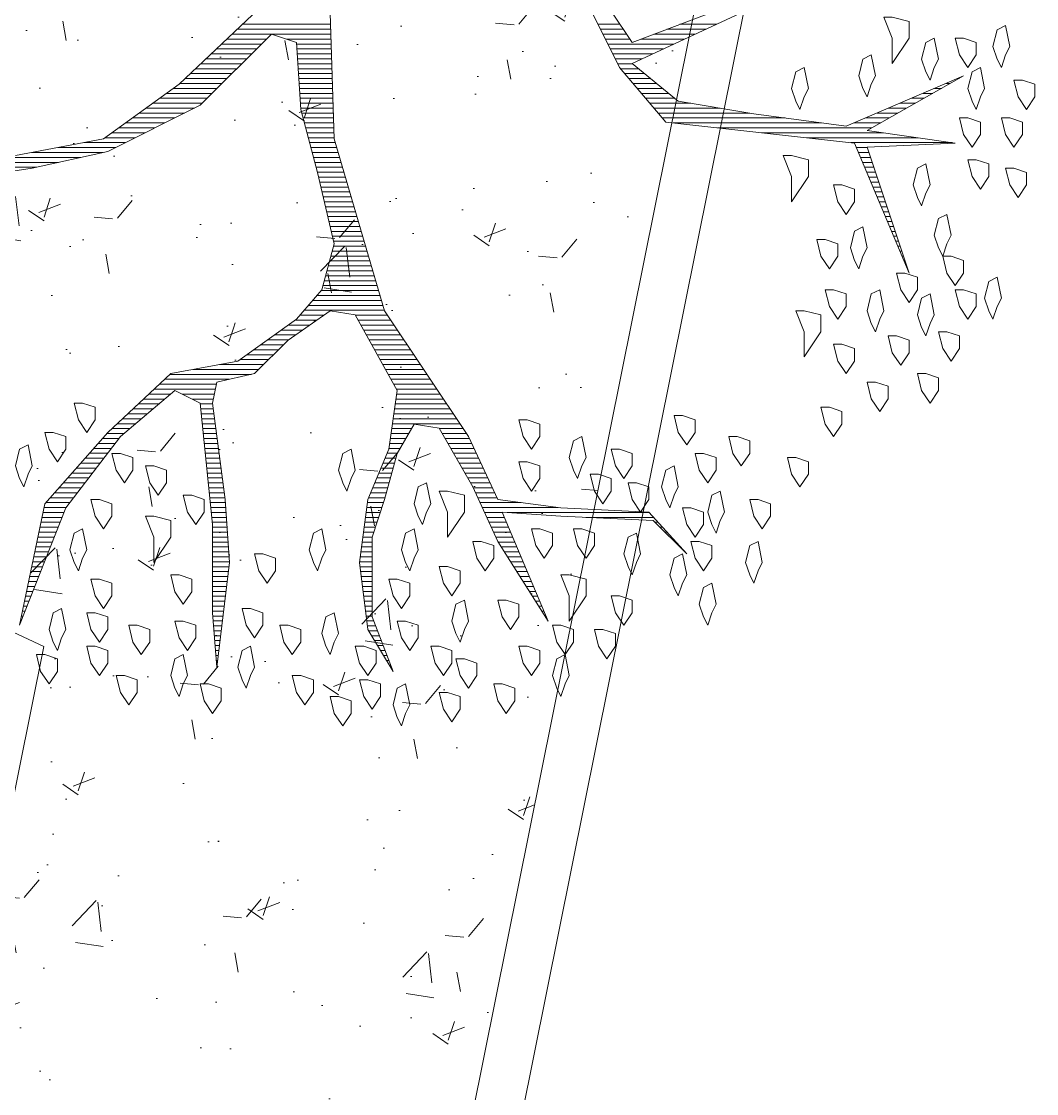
# Model space of a CAD drawing. Header units: metres. Extents: x 12093 to 20303, y 514 to 1412.
# Drawn here: x 19835.804 to 19838.3, y 717.164 to 719.802 of the extents above; entities that cross this region are included whole.
import ezdxf

# ---------------------------------------------------------------- set-up
doc = ezdxf.new("R2010")
doc.units = ezdxf.units.M
doc.layers.get('0').update_dxf_attribs({"lineweight": 13})
for name, color, linetype, lineweight in [('0-JARDI', 72, 'Continuous', 13), ('ARBOLES', 52, 'Continuous', 13), ('grass', 64, 'Continuous', 13), ('MANZANAS-ORIGINALES', 147, 'Continuous', 9)]:
    doc.layers.add(name, color=color, linetype=linetype, lineweight=lineweight)
pattern_1 = [(50, (0, 0), (0.546554007, -0.047817257), [0.05715, -0.62865]), (355, (0, 0), (-0.105728478, 0.573169929), [0.04572, -0.50292]), (100.451, (0.04555, -0.004), (0.440827505, 0.525350063), [0.04857, -0.53427]), (46.1842, (0, 0.1524), (0.813237123, -0.126126984), [0.085725, -0.942975]), (96.6356, (0.0678, 0.1419), (0.712212703, 0.742276668), [0.072855, -0.801405]), (351.184, (0, 0.1524), (0.712213817, 0.742275354), [0.06858, -0.75438]), (21, (0.0762, 0.1143), (0.45484464, -0.306796556), [0.05715, -0.62865]), (326, (0.0762, 0.1143), (0.185406085, 0.552563898), [0.04572, -0.50292]), (71.4514, (0.1141, 0.08873), (0.640249472, 0.245768573), [0.04857, -0.53427]), (37.5, (0, 0), (0.0092658098, 0.2536651166), [0, -0.496824, 0, -0.51054, 0, -0.504825]), (7.5, (0, 0), (0.2004589875, 0.3005417245), [0, -0.291084, 0, -0.485394, 0, -0.192405]), (327.5, (-0.16993, 0), (0.4067717855, -0.017186232), [0, -0.1905, 0, -0.59436, 0, -0.78867]), (317.5, (-0.24613, 0), (0.444387544, 0.076279473), [0, -0.24765, 0, -0.394716, 0, -0.56007])]

# ---------------------------------------------------------------- blocks, each defined once
blk = doc.blocks.new('*X6')
at = {"color": 0}
for p, q in [((17.5775, 17.92), (17.578, 17.92)), ((17.5814, 17.91), (17.584, 17.91)), ((17.5852, 17.9), (17.59, 17.9)), ((17.9321, 17.9), (17.9348, 17.9)), ((17.9333, 17.91), (17.9341, 17.91)), ((17.5891, 17.89), (17.596, 17.89)), ((17.5929, 17.88), (17.602, 17.88)), ((17.9297, 17.88), (17.9364, 17.88)), ((17.9309, 17.89), (17.9356, 17.89)), ((17.5967, 17.87), (17.608, 17.87)), ((17.6006, 17.86), (17.614, 17.86)), ((17.9273, 17.86), (17.9379, 17.86)), ((17.9285, 17.87), (17.9371, 17.87)), ((17.6044, 17.85), (17.62, 17.85)), ((17.6083, 17.84), (17.626, 17.84)), ((17.6121, 17.83), (17.6285, 17.83)), ((17.9237, 17.83), (17.9402, 17.83)), ((17.9249, 17.84), (17.9395, 17.84)), ((17.9261, 17.85), (17.9387, 17.85)), ((17.2621, 17.82), (17.2622, 17.82)), ((17.2663, 17.81), (17.2685, 17.81)), ((17.616, 17.82), (17.6298, 17.82)), ((17.6191, 17.81), (17.631, 17.81)), ((17.9213, 17.81), (17.9418, 17.81)), ((17.9225, 17.82), (17.941, 17.82)), ((18.3261, 17.81), (18.3296, 17.81)), ((17.2706, 17.8), (17.2748, 17.8)), ((17.2748, 17.79), (17.2811, 17.79)), ((17.6191, 17.8), (17.6323, 17.8)), ((17.6191, 17.79), (17.6335, 17.79)), ((17.9189, 17.79), (17.9423, 17.79)), ((17.9201, 17.8), (17.9423, 17.8)), ((18.3182, 17.79), (18.3254, 17.79)), ((18.3221, 17.8), (18.3275, 17.8)), ((17.279, 17.78), (17.2874, 17.78)), ((17.2832, 17.77), (17.2937, 17.77)), ((17.6191, 17.78), (17.6348, 17.78)), ((17.6191, 17.77), (17.636, 17.77)), ((17.9165, 17.77), (17.9423, 17.77)), ((17.9177, 17.78), (17.9423, 17.78)), ((18.3104, 17.77), (18.3213, 17.77)), ((18.3143, 17.78), (18.3234, 17.78)), ((17.2875, 17.76), (17.3001, 17.76)), ((17.2917, 17.75), (17.3064, 17.75)), ((17.6191, 17.76), (17.6373, 17.76)), ((17.6191, 17.75), (17.6385, 17.75)), ((17.9141, 17.75), (17.9423, 17.75)), ((17.9153, 17.76), (17.9423, 17.76)), ((18.3025, 17.75), (18.3171, 17.75)), ((18.3064, 17.76), (18.3192, 17.76)), ((17.2959, 17.74), (17.3127, 17.74)), ((17.3002, 17.73), (17.319, 17.73)), ((17.6191, 17.74), (17.6398, 17.74)), ((17.6191, 17.73), (17.641, 17.73)), ((17.9117, 17.73), (17.9423, 17.73)), ((17.9129, 17.74), (17.9423, 17.74)), ((18.2946, 17.73), (18.313, 17.73)), ((18.2986, 17.74), (18.3151, 17.74)), ((17.3044, 17.72), (17.3253, 17.72)), ((17.3086, 17.71), (17.3316, 17.71)), ((17.3129, 17.7), (17.3379, 17.7)), ((17.6191, 17.72), (17.6423, 17.72)), ((17.6191, 17.71), (17.6435, 17.71)), ((17.6191, 17.7), (17.6445, 17.7)), ((17.9083, 17.7), (17.9423, 17.7)), ((17.9093, 17.71), (17.9423, 17.71)), ((17.9105, 17.72), (17.9423, 17.72)), ((18.2829, 17.7), (18.3068, 17.7)), ((18.2868, 17.71), (18.3089, 17.71)), ((18.2907, 17.72), (18.3109, 17.72)), ((16.9852, 17.68), (16.9856, 17.68)), ((17.3171, 17.69), (17.3443, 17.69)), ((17.3213, 17.68), (17.3506, 17.68)), ((17.6191, 17.69), (17.6431, 17.69)), ((17.6191, 17.68), (17.6418, 17.68)), ((17.909, 17.69), (17.9423, 17.69)), ((17.9097, 17.68), (17.9423, 17.68)), ((18.275, 17.68), (18.3027, 17.68)), ((18.2789, 17.69), (18.3047, 17.69)), ((16.9942, 17.67), (16.9956, 17.67)), ((17.0032, 17.66), (17.0056, 17.66)), ((17.3256, 17.67), (17.3569, 17.67)), ((17.3298, 17.66), (17.3632, 17.66)), ((17.6191, 17.67), (17.6405, 17.67)), ((17.6191, 17.66), (17.6391, 17.66)), ((17.9103, 17.67), (17.9423, 17.67)), ((17.911, 17.66), (17.9423, 17.66)), ((18.2671, 17.66), (18.2985, 17.66)), ((18.2711, 17.67), (18.3006, 17.67)), ((17.0122, 17.65), (17.0156, 17.65)), ((17.0212, 17.64), (17.0256, 17.64)), ((17.334, 17.65), (17.368, 17.65)), ((17.3382, 17.64), (17.3727, 17.64)), ((17.6157, 17.64), (17.6365, 17.64)), ((17.619, 17.65), (17.6378, 17.65)), ((17.9117, 17.65), (17.9423, 17.65)), ((17.9123, 17.64), (17.9423, 17.64)), ((18.2593, 17.64), (18.2944, 17.64)), ((18.2632, 17.65), (18.2965, 17.65)), ((17.0302, 17.63), (17.0356, 17.63)), ((17.0392, 17.62), (17.0456, 17.62)), ((17.3425, 17.63), (17.3773, 17.63)), ((17.3467, 17.62), (17.3819, 17.62)), ((17.6091, 17.62), (17.6338, 17.62)), ((17.6124, 17.63), (17.6351, 17.63)), ((17.913, 17.63), (17.9423, 17.63)), ((17.9137, 17.62), (17.9428, 17.62)), ((18.2514, 17.62), (18.2903, 17.62)), ((18.2554, 17.63), (18.2923, 17.63)), ((17.0482, 17.61), (17.1861, 17.61)), ((17.0572, 17.6), (17.3444, 17.6)), ((17.2417, 17.59), (17.3957, 17.59)), ((17.3509, 17.61), (17.3865, 17.61)), ((17.3552, 17.6), (17.3911, 17.6)), ((17.5991, 17.59), (17.6298, 17.59)), ((17.6024, 17.6), (17.6311, 17.6)), ((17.6057, 17.61), (17.6325, 17.61)), ((17.9143, 17.61), (17.9438, 17.61)), ((17.915, 17.6), (17.9448, 17.6)), ((17.9157, 17.59), (17.9459, 17.59)), ((18.2394, 17.59), (18.284, 17.59)), ((18.2436, 17.6), (18.2861, 17.6)), ((18.2475, 17.61), (18.2882, 17.61)), ((17.3167, 17.58), (17.4003, 17.58)), ((17.3657, 17.57), (17.405, 17.57)), ((17.5926, 17.57), (17.6261, 17.57)), ((17.5957, 17.58), (17.6285, 17.58)), ((17.9163, 17.58), (17.9469, 17.58)), ((17.9172, 17.57), (17.9479, 17.57)), ((18.2241, 17.57), (18.2717, 17.57)), ((18.2317, 17.58), (18.2805, 17.58)), ((17.3704, 17.56), (17.4096, 17.56)), ((17.3751, 17.55), (17.4142, 17.55)), ((17.5872, 17.55), (17.6178, 17.55)), ((17.5899, 17.56), (17.6219, 17.56)), ((17.9186, 17.56), (17.949, 17.56)), ((17.9199, 17.55), (17.95, 17.55)), ((18.2088, 17.55), (18.254, 17.55)), ((18.2164, 17.56), (18.2628, 17.56)), ((17.3797, 17.54), (17.4197, 17.54)), ((17.3844, 17.53), (17.4254, 17.53)), ((17.5817, 17.53), (17.6094, 17.53)), ((17.5844, 17.54), (17.6136, 17.54)), ((17.9212, 17.54), (17.951, 17.54)), ((17.9225, 17.53), (17.9521, 17.53)), ((18.1935, 17.53), (18.2364, 17.53)), ((18.2011, 17.54), (18.2452, 17.54)), ((17.3891, 17.52), (17.4311, 17.52)), ((17.3937, 17.51), (17.4369, 17.51)), ((17.5762, 17.51), (17.6011, 17.51)), ((17.579, 17.52), (17.6053, 17.52)), ((17.9238, 17.52), (17.9531, 17.52)), ((17.9251, 17.51), (17.9541, 17.51)), ((18.1782, 17.51), (18.2187, 17.51)), ((18.1858, 17.52), (18.2276, 17.52)), ((17.3984, 17.5), (17.4426, 17.5)), ((17.4031, 17.49), (17.4483, 17.49)), ((17.5708, 17.49), (17.5928, 17.49)), ((17.5735, 17.5), (17.5969, 17.5)), ((17.9264, 17.5), (17.9552, 17.5)), ((17.9277, 17.49), (17.9562, 17.49)), ((18.1629, 17.49), (18.2011, 17.49)), ((18.1706, 17.5), (18.2099, 17.5)), ((17.4077, 17.48), (17.454, 17.48)), ((17.4124, 17.47), (17.4597, 17.47)), ((17.4171, 17.46), (17.4654, 17.46)), ((17.5566, 17.46), (17.5834, 17.46)), ((17.5623, 17.47), (17.5849, 17.47)), ((17.568, 17.48), (17.5886, 17.48)), ((17.929, 17.48), (17.9572, 17.48)), ((17.9303, 17.47), (17.9583, 17.47)), ((17.9316, 17.46), (17.9593, 17.46)), ((18.14, 17.46), (18.1746, 17.46)), ((18.1476, 17.47), (18.1834, 17.47)), ((18.1553, 17.48), (18.1923, 17.48)), ((17.4217, 17.45), (17.4711, 17.45)), ((17.4276, 17.44), (17.4769, 17.44)), ((17.5452, 17.44), (17.5806, 17.44)), ((17.5509, 17.45), (17.582, 17.45)), ((17.9329, 17.45), (17.9604, 17.45)), ((17.9342, 17.44), (17.9614, 17.44)), ((18.1221, 17.44), (18.157, 17.44)), ((18.1323, 17.45), (18.1658, 17.45)), ((17.4343, 17.43), (17.4826, 17.43)), ((17.441, 17.42), (17.5777, 17.42)), ((17.5394, 17.43), (17.5792, 17.43)), ((17.9355, 17.43), (17.9624, 17.43)), ((17.9368, 17.42), (17.9635, 17.42)), ((18.0985, 17.42), (18.136, 17.42)), ((18.1103, 17.43), (18.1467, 17.43)), ((17.4476, 17.41), (17.5763, 17.41)), ((17.4543, 17.4), (17.5749, 17.4)), ((17.9381, 17.41), (17.9645, 17.41)), ((17.9394, 17.4), (17.9655, 17.4)), ((18.0748, 17.4), (18.1146, 17.4)), ((18.0867, 17.41), (18.1253, 17.41)), ((17.461, 17.39), (17.5734, 17.39)), ((17.4676, 17.38), (17.572, 17.38)), ((17.9407, 17.39), (17.9666, 17.39)), ((17.942, 17.38), (17.9676, 17.38)), ((18.0512, 17.38), (18.0931, 17.38)), ((18.063, 17.39), (18.1038, 17.39)), ((17.4743, 17.37), (17.5706, 17.37)), ((17.481, 17.36), (17.5692, 17.36)), ((17.9387, 17.36), (18.004, 17.36)), ((17.9407, 17.37), (17.984, 17.37)), ((18.0276, 17.36), (18.0717, 17.36)), ((18.0394, 17.37), (18.0824, 17.37)), ((17.4876, 17.35), (17.5695, 17.35)), ((17.4943, 17.34), (17.5751, 17.34)), ((17.501, 17.33), (17.5807, 17.33)), ((17.9087, 17.33), (18.0396, 17.33)), ((17.9347, 17.34), (18.0503, 17.34)), ((17.9367, 17.35), (18.061, 17.35)), ((17.5076, 17.32), (17.5862, 17.32)), ((17.5143, 17.31), (17.5918, 17.31)), ((17.8487, 17.31), (17.9816, 17.31)), ((17.8637, 17.32), (18.0288, 17.32)), ((17.521, 17.3), (17.5973, 17.3)), ((17.5276, 17.29), (17.6029, 17.29)), ((17.8287, 17.29), (17.887, 17.29)), ((17.8387, 17.3), (17.9283, 17.3)), ((17.5343, 17.28), (17.6084, 17.28)), ((17.541, 17.27), (17.614, 17.27)), ((17.8087, 17.27), (17.859, 17.27)), ((17.8187, 17.28), (17.873, 17.28)), ((17.5476, 17.26), (17.6195, 17.26)), ((17.5543, 17.25), (17.6251, 17.25)), ((17.7884, 17.25), (17.831, 17.25)), ((17.7987, 17.26), (17.845, 17.26)), ((17.561, 17.24), (17.6307, 17.24)), ((17.5676, 17.23), (17.6362, 17.23)), ((17.7599, 17.23), (17.803, 17.23)), ((17.7741, 17.24), (17.817, 17.24)), ((17.5743, 17.22), (17.6418, 17.22)), ((17.581, 17.21), (17.6473, 17.21)), ((17.5876, 17.2), (17.6529, 17.2)), ((17.717, 17.2), (17.7653, 17.2)), ((17.7313, 17.21), (17.775, 17.21)), ((17.7456, 17.22), (17.789, 17.22)), ((17.5939, 17.19), (17.7568, 17.19)), ((17.5968, 17.18), (17.7482, 17.18)), ((17.5998, 17.17), (17.7396, 17.17)), ((17.6027, 17.16), (17.731, 17.16)), ((17.6056, 17.15), (17.7225, 17.15)), ((17.6085, 17.14), (17.7189, 17.14)), ((17.6115, 17.13), (17.7161, 17.13)), ((17.6144, 17.12), (17.7134, 17.12)), ((16.5321, 17.11), (16.5325, 17.11)), ((16.5355, 17.1), (16.5367, 17.1)), ((16.5388, 17.09), (16.5409, 17.09)), ((17.6173, 17.11), (17.7107, 17.11)), ((17.6203, 17.1), (17.7079, 17.1)), ((17.6232, 17.09), (17.7052, 17.09)), ((16.5421, 17.08), (16.5451, 17.08)), ((16.5454, 17.07), (16.5493, 17.07)), ((17.6261, 17.08), (17.7025, 17.08)), ((17.629, 17.07), (17.6998, 17.07)), ((16.5488, 17.06), (16.5535, 17.06)), ((16.5521, 17.05), (16.5577, 17.05)), ((17.632, 17.06), (17.697, 17.06)), ((17.6349, 17.05), (17.6968, 17.05)), ((16.5554, 17.04), (16.5619, 17.04)), ((16.5588, 17.03), (16.566, 17.03)), ((17.6378, 17.04), (17.6992, 17.04)), ((17.6407, 17.03), (17.7015, 17.03)), ((16.5621, 17.02), (16.5702, 17.02)), ((16.5654, 17.01), (16.5744, 17.01)), ((17.6437, 17.02), (17.7039, 17.02)), ((17.6466, 17.01), (17.7062, 17.01)), ((16.5688, 17), (16.5786, 17)), ((16.5721, 16.99), (16.5828, 16.99)), ((17.6495, 17), (17.7086, 17)), ((17.6524, 16.99), (17.7109, 16.99)), ((16.5754, 16.98), (16.587, 16.98)), ((16.5788, 16.97), (16.5912, 16.97)), ((16.5821, 16.96), (16.5954, 16.96)), ((17.6554, 16.98), (17.7133, 16.98)), ((17.6583, 16.97), (17.7156, 16.97)), ((17.6612, 16.96), (17.718, 16.96)), ((16.5854, 16.95), (16.5996, 16.95)), ((16.5888, 16.94), (16.6038, 16.94)), ((17.6642, 16.95), (17.7204, 16.95)), ((17.6671, 16.94), (17.7227, 16.94)), ((16.5921, 16.93), (16.608, 16.93)), ((16.5954, 16.92), (16.6122, 16.92)), ((17.67, 16.93), (17.7251, 16.93)), ((17.6729, 16.92), (17.7274, 16.92)), ((16.5988, 16.91), (16.6164, 16.91)), ((16.6021, 16.9), (16.6206, 16.9)), ((17.6759, 16.91), (17.7298, 16.91)), ((17.6788, 16.9), (17.7324, 16.9)), ((18.2995, 16.9), (18.4217, 16.9)), ((16.6054, 16.89), (16.6248, 16.89)), ((16.6088, 16.88), (16.629, 16.88)), ((17.6817, 16.89), (17.7351, 16.89)), ((17.6846, 16.88), (17.7378, 16.88)), ((18.2095, 16.88), (18.3542, 16.88)), ((18.2545, 16.89), (18.388, 16.89)), ((16.6121, 16.87), (16.6331, 16.87)), ((16.6154, 16.86), (16.6373, 16.86)), ((17.6876, 16.87), (17.7404, 16.87)), ((17.6905, 16.86), (17.7431, 16.86)), ((18.1392, 16.86), (18.2561, 16.86)), ((18.1645, 16.87), (18.3086, 16.87)), ((16.443, 16.85), (16.6488, 16.85)), ((16.513, 16.84), (16.7388, 16.84)), ((16.583, 16.83), (16.8288, 16.83)), ((17.6934, 16.85), (17.7458, 16.85)), ((17.6957, 16.84), (17.7484, 16.84)), ((17.6961, 16.83), (17.7511, 16.83)), ((18.0792, 16.83), (18.1463, 16.83)), ((18.0992, 16.84), (18.1601, 16.84)), ((18.1192, 16.85), (18.2036, 16.85)), ((16.5885, 16.81), (16.6422, 16.81)), ((16.6062, 16.82), (16.9188, 16.82)), ((16.7083, 16.81), (17.0088, 16.81)), ((17.6964, 16.82), (17.7538, 16.82)), ((17.6967, 16.81), (17.7564, 16.81)), ((18.0392, 16.81), (18.1186, 16.81)), ((18.0592, 16.82), (18.1324, 16.82)), ((16.5531, 16.79), (16.5956, 16.79)), ((16.5708, 16.8), (16.6189, 16.8)), ((16.7816, 16.8), (17.0309, 16.8)), ((16.8532, 16.79), (17.0394, 16.79)), ((17.6971, 16.8), (17.7591, 16.8)), ((17.6974, 16.79), (17.7618, 16.79)), ((17.9992, 16.79), (18.0909, 16.79)), ((18.0192, 16.8), (18.1047, 16.8)), ((16.5178, 16.77), (16.5489, 16.77)), ((16.5355, 16.78), (16.5722, 16.78)), ((16.9132, 16.78), (17.0478, 16.78)), ((16.9732, 16.77), (17.0563, 16.77)), ((17.6977, 16.78), (17.7639, 16.78)), ((17.6981, 16.77), (17.7645, 16.77)), ((17.9635, 16.77), (18.0632, 16.77)), ((17.9792, 16.78), (18.0771, 16.78)), ((16.4824, 16.75), (16.5022, 16.75)), ((16.5001, 16.76), (16.5256, 16.76)), ((17.0054, 16.76), (17.0647, 16.76)), ((17.0177, 16.75), (17.0732, 16.75)), ((17.6984, 16.76), (17.7651, 16.76)), ((17.6987, 16.75), (17.7657, 16.75)), ((17.9435, 16.75), (18.0355, 16.75)), ((17.9535, 16.76), (18.0494, 16.76)), ((16.447, 16.73), (16.4556, 16.73)), ((16.4647, 16.74), (16.4789, 16.74)), ((17.0299, 16.74), (17.0817, 16.74)), ((17.0421, 16.73), (17.0901, 16.73)), ((17.6991, 16.74), (17.7664, 16.74)), ((17.6994, 16.73), (17.767, 16.73)), ((17.9235, 16.73), (18.0084, 16.73)), ((17.9335, 16.74), (18.0217, 16.74)), ((16.4293, 16.72), (16.4322, 16.72)), ((17.0543, 16.72), (17.0986, 16.72)), ((17.0665, 16.71), (17.1071, 16.71)), ((17.0788, 16.7), (17.1155, 16.7)), ((17.6997, 16.72), (17.7676, 16.72)), ((17.7001, 16.71), (17.7682, 16.71)), ((17.7004, 16.7), (17.7689, 16.7)), ((17.8935, 16.7), (17.9768, 16.7)), ((17.9035, 16.71), (17.9873, 16.71)), ((17.9135, 16.72), (17.9979, 16.72)), ((17.0719, 16.68), (17.1263, 16.68)), ((17.091, 16.69), (17.1213, 16.69)), ((17.7007, 16.69), (17.7695, 16.69)), ((17.7011, 16.68), (17.7701, 16.68)), ((17.8735, 16.68), (17.9556, 16.68)), ((17.8835, 16.69), (17.9662, 16.69)), ((17.0288, 16.66), (17.1363, 16.66)), ((17.0504, 16.67), (17.1313, 16.67)), ((17.7014, 16.67), (17.7707, 16.67)), ((17.7017, 16.66), (17.7714, 16.66)), ((17.8535, 16.66), (17.9345, 16.66)), ((17.8635, 16.67), (17.9451, 16.67)), ((16.9858, 16.64), (17.0741, 16.64)), ((17.0073, 16.65), (17.1413, 16.65)), ((17.0964, 16.64), (17.1463, 16.64)), ((17.7021, 16.65), (17.772, 16.65)), ((17.7024, 16.64), (17.7924, 16.64)), ((17.8335, 16.64), (17.9134, 16.64)), ((17.8435, 16.65), (17.924, 16.65)), ((16.9427, 16.62), (17.0214, 16.62)), ((16.9642, 16.63), (17.0477, 16.63)), ((17.1031, 16.63), (17.1513, 16.63)), ((17.1097, 16.62), (17.1563, 16.62)), ((17.7027, 16.63), (17.8224, 16.63)), ((17.7031, 16.62), (17.8923, 16.62)), ((17.8235, 16.63), (17.9029, 16.63)), ((16.9211, 16.61), (16.995, 16.61)), ((17.1164, 16.61), (17.1613, 16.61)), ((17.7034, 16.61), (17.8818, 16.61))]:
    blk.add_line(p, q, dxfattribs=at)
blk = doc.blocks.new('ARBUSTO6')
at = {"layer": 'ARBOLES'}
for points in [[(-0.1919, 1.5005), (-0.2004, 1.4834), (-0.1919, 1.4409), (-0.1748, 1.4494), (-0.1663, 1.4834), (-0.1748, 1.509), (-0.1833, 1.526)], [(-0.0558, 1.4664), (-0.0813, 1.4749), (-0.0813, 1.5005), (-0.0643, 1.526), (-0.0473, 1.5005), (-0.0388, 1.4664)], [(-0.3874, 1.4409), (-0.413, 1.4494), (-0.413, 1.4749), (-0.3959, 1.5005), (-0.3789, 1.4749), (-0.3704, 1.4409)], [(-0.2769, 1.4579), (-0.3024, 1.4664), (-0.3024, 1.492), (-0.2854, 1.5175), (-0.2684, 1.492), (-0.2599, 1.4579)], [(0.2078, 1.4409), (0.1823, 1.4494), (0.1823, 1.4749), (0.1993, 1.5005), (0.2163, 1.4749), (0.2248, 1.4409)], [(-0.1153, 1.4324), (-0.1408, 1.4409), (-0.1408, 1.4664), (-0.1238, 1.492), (-0.1068, 1.4664), (-0.0983, 1.4324)], [(0.0207, 1.4239), (-0.0048, 1.4324), (-0.0048, 1.4579), (0.0122, 1.4834), (0.0293, 1.4579), (0.0378, 1.4239)], [(0.3779, 1.4239), (0.3524, 1.4324), (0.3524, 1.4579), (0.3694, 1.4834), (0.3864, 1.4579), (0.3949, 1.4239)], [(-0.515, 1.4409), (-0.5235, 1.4239), (-0.515, 1.3814), (-0.498, 1.3899), (-0.4895, 1.4239), (-0.498, 1.4494), (-0.5065, 1.4664)], [(0.2589, 1.4409), (0.2504, 1.4239), (0.2589, 1.3814), (0.2759, 1.3899), (0.2844, 1.4239), (0.2759, 1.4494), (0.2674, 1.4664)], [(-0.3109, 1.3899), (-0.3364, 1.3984), (-0.3364, 1.4239), (-0.3194, 1.4494), (-0.3024, 1.4239), (-0.2939, 1.3899)], [(0.1228, 1.4239), (0.1143, 1.4069), (0.1228, 1.3644), (0.1398, 1.3729), (0.1483, 1.4069), (0.1398, 1.4324), (0.1313, 1.4494)], [(0.5395, 1.3814), (0.514, 1.3899), (0.514, 1.4154), (0.531, 1.4409), (0.548, 1.4154), (0.5565, 1.3814)], [(-0.4385, 1.3644), (-0.464, 1.3729), (-0.464, 1.3984), (-0.447, 1.4239), (-0.43, 1.3984), (-0.4215, 1.3644)], [(-0.2599, 1.3644), (-0.2854, 1.3729), (-0.2854, 1.3984), (-0.2684, 1.4239), (-0.2514, 1.3984), (-0.2429, 1.3644)], [(-0.1068, 1.3644), (-0.1323, 1.3729), (-0.1323, 1.3984), (-0.1153, 1.4239), (-0.0983, 1.3984), (-0.0898, 1.3644)], [(0.4374, 1.3644), (0.4119, 1.3729), (0.4119, 1.3984), (0.4289, 1.4239), (0.4459, 1.3984), (0.4544, 1.3644)], [(-0.5915, 1.3304), (-0.617, 1.3389), (-0.617, 1.3644), (-0.6, 1.3899), (-0.583, 1.3644), (-0.5745, 1.3304)], [(-0.5065, 1.3219), (-0.532, 1.3304), (-0.532, 1.3559), (-0.515, 1.3814), (-0.498, 1.3559), (-0.4895, 1.3219)], [(-0.1919, 1.3134), (-0.2174, 1.3219), (-0.2174, 1.3474), (-0.2004, 1.3729), (-0.1833, 1.3474), (-0.1748, 1.3134)], [(-0.0473, 1.3559), (-0.0558, 1.3389), (-0.0473, 1.2964), (-0.0303, 1.3049), (-0.0218, 1.3389), (-0.0303, 1.3644), (-0.0388, 1.3814)], [(0.0463, 1.3219), (0.0207, 1.3304), (0.0207, 1.3559), (0.0378, 1.3814), (0.0548, 1.3559), (0.0633, 1.3219)], [(0.2589, 1.3134), (0.2333, 1.3219), (0.2333, 1.3474), (0.2504, 1.3729), (0.2674, 1.3474), (0.2759, 1.3134)], [(0.3524, 1.3219), (0.3269, 1.3304), (0.3269, 1.3559), (0.3439, 1.3814), (0.3609, 1.3559), (0.3694, 1.3219)], [(0.5055, 1.3474), (0.497, 1.3304), (0.5055, 1.2879), (0.5225, 1.2964), (0.531, 1.3304), (0.5225, 1.3559), (0.514, 1.3729)], [(-0.3109, 1.3304), (-0.3194, 1.3134), (-0.3109, 1.2708), (-0.2939, 1.2793), (-0.2854, 1.3134), (-0.2939, 1.3389), (-0.3024, 1.3559)], [(0.4374, 1.2964), (0.4119, 1.3049), (0.4119, 1.3304), (0.4289, 1.3559), (0.4459, 1.3304), (0.4544, 1.2964)], [(-0.3959, 1.2708), (-0.4215, 1.2793), (-0.4215, 1.3049), (-0.4044, 1.3304), (-0.3874, 1.3049), (-0.3789, 1.2708)], [(0.1228, 1.2879), (0.0973, 1.2964), (0.0973, 1.3219), (0.1143, 1.3474), (0.1313, 1.3219), (0.1398, 1.2879)], [(-0.8126, 1.2964), (-0.8211, 1.2793), (-0.8126, 1.2368), (-0.7956, 1.2453), (-0.7871, 1.2793), (-0.7956, 1.3049), (-0.8041, 1.3219)], [(-0.6256, 1.2623), (-0.6511, 1.2708), (-0.6511, 1.2964), (-0.6341, 1.3219), (-0.617, 1.2964), (-0.6085, 1.2623)], [(-0.5235, 1.2198), (-0.5575, 1.2283), (-0.5575, 1.2623), (-0.5235, 1.3134), (-0.5235, 1.2623), (-0.5065, 1.2198)], [(-0.1748, 1.2283), (-0.2004, 1.2368), (-0.2004, 1.2623), (-0.1833, 1.2879), (-0.1663, 1.2623), (-0.1578, 1.2283)], [(0.4289, 1.2283), (0.4034, 1.2368), (0.4034, 1.2623), (0.4204, 1.2879), (0.4374, 1.2623), (0.4459, 1.2283)], [(-0.7531, 1.2368), (-0.7616, 1.2198), (-0.7531, 1.1773), (-0.7361, 1.1858), (-0.7276, 1.2198), (-0.7361, 1.2453), (-0.7446, 1.2623)], [(-0.2769, 1.2028), (-0.3024, 1.2113), (-0.3024, 1.2368), (-0.2854, 1.2623), (-0.2684, 1.2368), (-0.2599, 1.2028)], [(0.2674, 1.2198), (0.2418, 1.2283), (0.2418, 1.2538), (0.2589, 1.2793), (0.2759, 1.2538), (0.2844, 1.2198)], [(-0.9062, 1.2113), (-0.9147, 1.1943), (-0.9062, 1.1518), (-0.8892, 1.1603), (-0.8807, 1.1943), (-0.8892, 1.2198), (-0.8977, 1.2368)], [(-0.6596, 1.1943), (-0.6681, 1.1773), (-0.6596, 1.1348), (-0.6426, 1.1433), (-0.6341, 1.1773), (-0.6426, 1.2028), (-0.6511, 1.2198)], [(0.0973, 1.1773), (0.0718, 1.1858), (0.0718, 1.2113), (0.0888, 1.2368), (0.1058, 1.2113), (0.1143, 1.1773)], [(-0.7871, 1.1518), (-0.8126, 1.1603), (-0.8126, 1.1858), (-0.7956, 1.2113), (-0.7786, 1.1858), (-0.7701, 1.1518)], [(-0.3449, 1.1518), (-0.3704, 1.1603), (-0.3704, 1.1858), (-0.3534, 1.2113), (-0.3364, 1.1858), (-0.3279, 1.1518)], [(-0.2089, 1.1858), (-0.2174, 1.1688), (-0.2089, 1.1263), (-0.1919, 1.1348), (-0.1833, 1.1688), (-0.1919, 1.1943), (-0.2004, 1.2113)], [(-0.0218, 1.1858), (-0.0303, 1.1688), (-0.0218, 1.1263), (-0.0048, 1.1348), (0.0037, 1.1688), (-0.0048, 1.1943), (-0.0133, 1.2113)], [(0.463, 1.1858), (0.4544, 1.1688), (0.463, 1.1263), (0.48, 1.1348), (0.4885, 1.1688), (0.48, 1.1943), (0.4715, 1.2113)], [(-0.549, 1.1263), (-0.5745, 1.1348), (-0.5745, 1.1603), (-0.5575, 1.1858), (-0.5405, 1.1603), (-0.532, 1.1263)], [(-0.464, 1.1263), (-0.4895, 1.1348), (-0.4895, 1.1603), (-0.4725, 1.1858), (-0.4555, 1.1603), (-0.447, 1.1263)], [(0.3184, 1.1008), (0.2844, 1.1093), (0.2844, 1.1433), (0.3184, 1.1943), (0.3184, 1.1433), (0.3354, 1.1008)], [(-0.8296, 1.1093), (-0.8381, 1.0923), (-0.8296, 1.0497), (-0.8126, 1.0582), (-0.8041, 1.0923), (-0.8126, 1.1178), (-0.8211, 1.1348)], [(-0.7701, 1.0838), (-0.7956, 1.0923), (-0.7956, 1.1178), (-0.7786, 1.1433), (-0.7616, 1.1178), (-0.7531, 1.0838)], [(-0.2769, 1.0497), (-0.3109, 1.0582), (-0.3109, 1.0923), (-0.2769, 1.1433), (-0.2769, 1.0923), (-0.2599, 1.0497)], [(-0.9062, 1.0667), (-0.9317, 1.0753), (-0.9317, 1.1008), (-0.9147, 1.1263), (-0.8977, 1.1008), (-0.8892, 1.0667)], [(-0.2344, 1.0923), (-0.2429, 1.0753), (-0.2344, 1.0327), (-0.2174, 1.0412), (-0.2089, 1.0753), (-0.2174, 1.1008), (-0.2259, 1.1178)], [(0.2418, 1.0582), (0.2163, 1.0667), (0.2163, 1.0923), (0.2333, 1.1178), (0.2504, 1.0923), (0.2589, 1.0582)], [(0.4289, 1.0667), (0.4034, 1.0753), (0.4034, 1.1008), (0.4204, 1.1263), (0.4374, 1.1008), (0.4459, 1.0667)], [(-0.6596, 1.0327), (-0.6851, 1.0412), (-0.6851, 1.0667), (-0.6681, 1.0923), (-0.6511, 1.0667), (-0.6426, 1.0327)], [(-0.7361, 1.0582), (-0.7446, 1.0412), (-0.7361, 0.9987), (-0.7191, 1.0072), (-0.7106, 1.0412), (-0.7191, 1.0667), (-0.7276, 1.0838)], [(-0.583, 1.0157), (-0.6085, 1.0242), (-0.6085, 1.0497), (-0.5915, 1.0753), (-0.5745, 1.0497), (-0.566, 1.0157)], [(-0.4385, 0.9902), (-0.464, 0.9987), (-0.464, 1.0242), (-0.447, 1.0497), (-0.43, 1.0242), (-0.4215, 0.9902)], [(-0.0813, 1.0242), (-0.0898, 1.0072), (-0.0813, 0.9647), (-0.0643, 0.9732), (-0.0558, 1.0072), (-0.0643, 1.0327), (-0.0728, 1.0497)], [(0.3184, 0.9987), (0.2929, 1.0072), (0.2929, 1.0327), (0.3099, 1.0582), (0.3269, 1.0327), (0.3354, 0.9987)], [(-0.9827, 0.9817), (-1.0082, 0.9902), (-1.0082, 1.0157), (-0.9912, 1.0412), (-0.9742, 1.0157), (-0.9657, 0.9817)], [(-0.7956, 0.9732), (-0.8211, 0.9817), (-0.8211, 1.0072), (-0.8041, 1.0327), (-0.7871, 1.0072), (-0.7786, 0.9732)], [(-0.6256, 0.9647), (-0.6511, 0.9732), (-0.6511, 0.9987), (-0.6341, 1.0242), (-0.617, 0.9987), (-0.6085, 0.9647)], [(-0.549, 0.9987), (-0.5575, 0.9817), (-0.549, 0.9392), (-0.532, 0.9477), (-0.5235, 0.9817), (-0.532, 1.0072), (-0.5405, 1.0242)], [(0.3864, 0.9732), (0.3609, 0.9817), (0.3609, 1.0072), (0.3779, 1.0327), (0.3949, 1.0072), (0.4034, 0.9732)], [(0.5735, 1.0157), (0.565, 0.9987), (0.5735, 0.9562), (0.5905, 0.9647), (0.599, 0.9987), (0.5905, 1.0242), (0.582, 1.0412)], [(-0.8637, 0.9392), (-0.8892, 0.9477), (-0.8892, 0.9732), (-0.8722, 0.9987), (-0.8552, 0.9732), (-0.8467, 0.9392)], [(0.5225, 0.9307), (0.497, 0.9392), (0.497, 0.9647), (0.514, 0.9902), (0.531, 0.9647), (0.5395, 0.9307)], [(-0.4385, 0.9052), (-0.464, 0.9137), (-0.464, 0.9392), (-0.447, 0.9647), (-0.43, 0.9392), (-0.4215, 0.9052)], [(-1.0507, 0.8797), (-1.0763, 0.8882), (-1.0763, 0.9137), (-1.0593, 0.9392), (-1.0422, 0.9137), (-1.0337, 0.8797)], [(-0.7531, 0.8967), (-0.7786, 0.9052), (-0.7786, 0.9307), (-0.7616, 0.9562), (-0.7446, 0.9307), (-0.7361, 0.8967)], [(0.463, 0.8712), (0.4374, 0.8797), (0.4374, 0.9052), (0.4544, 0.9307), (0.4715, 0.9052), (0.48, 0.8712)], [(-1.2463, 0.8116), (-1.2718, 0.8201), (-1.2718, 0.8456), (-1.2548, 0.8712), (-1.2378, 0.8456), (-1.2293, 0.8116)], [(-1.1443, 0.8286), (-1.1698, 0.8371), (-1.1698, 0.8626), (-1.1528, 0.8882), (-1.1358, 0.8626), (-1.1273, 0.8286)], [(-1.0763, 0.7521), (-1.1018, 0.7606), (-1.1018, 0.7861), (-1.0848, 0.8116), (-1.0678, 0.7861), (-1.0593, 0.7521)], [(-1.2889, 0.7266), (-1.3144, 0.7351), (-1.3144, 0.7606), (-1.2974, 0.7861), (-1.2804, 0.7606), (-1.2718, 0.7266)], [(-1.1868, 0.7351), (-1.2123, 0.7436), (-1.2123, 0.7691), (-1.1953, 0.7946), (-1.1783, 0.7691), (-1.1698, 0.7351)], [(-0.9997, 0.6841), (-1.0337, 0.6926), (-1.0337, 0.7266), (-0.9997, 0.7776), (-0.9997, 0.7266), (-0.9827, 0.6841)], [(-1.2548, 0.7096), (-1.2633, 0.6926), (-1.2548, 0.65), (-1.2378, 0.6586), (-1.2293, 0.6926), (-1.2378, 0.7181), (-1.2463, 0.7351)], [(-1.1528, 0.7011), (-1.1613, 0.6841), (-1.1528, 0.6415), (-1.1358, 0.65), (-1.1273, 0.6841), (-1.1358, 0.7096), (-1.1443, 0.7266)], [(-1.3909, 0.6756), (-1.3994, 0.6586), (-1.3909, 0.616), (-1.3739, 0.6245), (-1.3654, 0.6586), (-1.3739, 0.6841), (-1.3824, 0.7011)], [(-1.3229, 0.6415), (-1.3484, 0.65), (-1.3484, 0.6756), (-1.3314, 0.7011), (-1.3144, 0.6756), (-1.3059, 0.6415)], [(-1.0593, 0.6415), (-1.0848, 0.65), (-1.0848, 0.6756), (-1.0678, 0.7011), (-1.0507, 0.6756), (-1.0422, 0.6415)], [(-1.2038, 0.6075), (-1.2293, 0.616), (-1.2293, 0.6415), (-1.2123, 0.6671), (-1.1953, 0.6415), (-1.1868, 0.6075)], [(-1.2974, 0.5735), (-1.3229, 0.582), (-1.3229, 0.6075), (-1.3059, 0.633), (-1.2889, 0.6075), (-1.2804, 0.5735)], [(-1.1188, 0.5735), (-1.1273, 0.5565), (-1.1188, 0.514), (-1.1018, 0.5225), (-1.0933, 0.5565), (-1.1018, 0.582), (-1.1103, 0.599)], [(-1.0422, 0.5395), (-1.0678, 0.548), (-1.0678, 0.5735), (-1.0507, 0.599), (-1.0337, 0.5735), (-1.0252, 0.5395)], [(-1.2889, 0.548), (-1.2974, 0.531), (-1.2889, 0.4885), (-1.2718, 0.497), (-1.2633, 0.531), (-1.2718, 0.5565), (-1.2804, 0.5735)], [(-1.0763, 0.4289), (-1.1018, 0.4374), (-1.1018, 0.463), (-1.0848, 0.4885), (-1.0678, 0.463), (-1.0593, 0.4289)], [(-1.2463, 0.4459), (-1.2548, 0.4289), (-1.2463, 0.3864), (-1.2293, 0.3949), (-1.2208, 0.4289), (-1.2293, 0.4545), (-1.2378, 0.4715)], [(-0.9742, 0.3694), (-1.0082, 0.3779), (-1.0082, 0.4119), (-0.9742, 0.463), (-0.9742, 0.4119), (-0.9572, 0.3694)], [(-1.4249, 0.3949), (-1.4504, 0.4034), (-1.4504, 0.4289), (-1.4334, 0.4545), (-1.4164, 0.4289), (-1.4079, 0.3949)], [(-1.3484, 0.3779), (-1.3739, 0.3864), (-1.3739, 0.4119), (-1.3569, 0.4374), (-1.3399, 0.4119), (-1.3314, 0.3779)], [(-1.4164, 0.2929), (-1.4419, 0.3014), (-1.4419, 0.3269), (-1.4249, 0.3524), (-1.4079, 0.3269), (-1.3994, 0.2929)], [(-1.3314, 0.2929), (-1.3569, 0.3014), (-1.3569, 0.3269), (-1.3399, 0.3524), (-1.3229, 0.3269), (-1.3144, 0.2929)], [(-1.4419, 0.2163), (-1.4674, 0.2248), (-1.4674, 0.2504), (-1.4504, 0.2759), (-1.4334, 0.2504), (-1.4249, 0.2163)], [(-1.3569, 0.2504), (-1.3654, 0.2333), (-1.3569, 0.1908), (-1.3399, 0.1993), (-1.3314, 0.2333), (-1.3399, 0.2589), (-1.3484, 0.2759)], [(-0.9997, 0.2504), (-1.0082, 0.2333), (-0.9997, 0.1908), (-0.9827, 0.1993), (-0.9742, 0.2333), (-0.9827, 0.2589), (-0.9912, 0.2759)], [(-1.1358, 0.2248), (-1.1443, 0.2078), (-1.1358, 0.1653), (-1.1188, 0.1738), (-1.1103, 0.2078), (-1.1188, 0.2333), (-1.1273, 0.2504)], [(-1.2633, 0.1908), (-1.2718, 0.1738), (-1.2633, 0.1313), (-1.2463, 0.1398), (-1.2378, 0.1738), (-1.2463, 0.1993), (-1.2548, 0.2163)], [(-1.4079, 0.1653), (-1.4164, 0.1483), (-1.4079, 0.1058), (-1.3909, 0.1143), (-1.3824, 0.1483), (-1.3909, 0.1738), (-1.3994, 0.1908)], [(-1.3229, 0.1313), (-1.3484, 0.1398), (-1.3484, 0.1653), (-1.3314, 0.1908), (-1.3144, 0.1653), (-1.3059, 0.1313)], [(-1.1783, 0.0888), (-1.2123, 0.0973), (-1.2123, 0.1313), (-1.1783, 0.1823), (-1.1783, 0.1313), (-1.1613, 0.0888)]]:
    blk.add_lwpolyline(points, close=True, dxfattribs=at)
at = {"layer": 'ARBOLES', "color": 7}
for points in [[(-0.5575, 0.0548), (-0.6256, 0.1908), (-0.7191, 0.3014), (-1.1018, 0.3439), (-1.2123, 0.6075), (-1.1273, 0.3524), (-1.3059, 0.3439), (-1.1273, 0.3184), (-1.3229, 0.2078), (-1.0848, 0.3099), (-0.8977, 0.2844), (-0.7446, 0.2589), (-0.6511, 0.1823), (-0.8892, 0.0718)], [(-0.8977, 0.0463), (-0.6511, 0.1398), (-0.566, 0.0122)], [(0.1058, 0.0718), (0.2674, 0.2248), (0.4204, 0.3354), (0.599, 0.3694)], [(0.6755, 0.4119), (0.565, 0.3949), (0.4119, 0.3609), (0.2248, 0.2674), (0.0803, 0.1228), (0.0293, 0.1398), (0.0207, 0.2759), (-0.0133, 0.4034), (-0.0473, 0.548), (-0.0218, 0.6415), (0.0293, 0.7011), (0.1483, 0.7861), (0.2844, 0.8116), (0.4119, 0.9307), (0.5395, 1.0753), (0.5905, 1.3219), (0.497, 1.0838), (0.3864, 0.9392), (0.2759, 0.8456), (0.2248, 0.8712), (0.1993, 1.1178), (0.1993, 1.2964), (0.1908, 1.4069), (0.1653, 1.1943), (0.1738, 1.0667), (0.1993, 0.8712), (0.1908, 0.8286), (0.1143, 0.8116), (0.0463, 0.7436), (-0.0388, 0.6841), (-0.0898, 0.6926), (-0.1748, 0.8456), (-0.1578, 0.9647), (-0.1153, 1.0667), (-0.0983, 1.1943), (-0.1153, 1.3304), (-0.1663, 1.4154), (-0.1238, 1.3049), (-0.1238, 1.1433), (-0.1493, 1.0667), (-0.1748, 0.9732), (-0.2089, 0.9137), (-0.2599, 0.9222), (-0.3279, 1.0412), (-0.3789, 1.1518), (-0.481, 1.3134), (-0.3874, 1.0923), (-0.5065, 1.1008), (-0.6936, 1.1093), (-0.7616, 1.1773), (-0.6851, 1.0923), (-0.5065, 1.0838), (-0.3789, 1.0667), (-0.3194, 0.9392), (-0.1493, 0.6841), (-0.0473, 0.3354), (-0.0388, 0.0803)]]:
    blk.add_lwpolyline(points, dxfattribs=at)
at = {"layer": 'ARBOLES'}
blk.add_blockref('*X6', (-17.7429, -16.5069), dxfattribs=at)
blk = doc.blocks.new('ARBUST13')
at = {"layer": 'ARBOLES'}
blk.add_blockref('ARBUSTO6', (0, 0.025), dxfattribs=at)

msp = doc.modelspace()

# ---------------------------------------------------------------- hatches: boundary and pattern name
at = {"layer": 'grass'}
h = msp.add_hatch(dxfattribs=at)
h.set_pattern_fill('AR-CONC', color=256, scale=0.003, style=0)
h.set_pattern_definition(pattern_1)
h.paths.add_polyline_path([(19833.9023, 721.9272), (19832.0764, 722.2816), (19831.654, 720.181), (19833.4629, 719.742)])
h.paths.add_polyline_path([(19832.6821, 718.9026), (19833.2992, 718.9279), (19833.4629, 719.742), (19831.654, 720.181), (19831.3235, 718.5376), (19832.5245, 718.1185)])
h.paths.add_polyline_path([(19837.7309, 721.1841), (19835.905, 721.5385), (19835.4469, 719.2605), (19837.2559, 718.8215)])
h = msp.add_hatch(dxfattribs=at)
h.set_pattern_fill('AR-CONC', color=256, scale=0.003, style=0)
h.set_pattern_definition(pattern_1)
h.paths.add_polyline_path([(19832.5245, 718.1185), (19831.3235, 718.5376), (19830.7872, 715.8701), (19832.5873, 715.3874), (19832.8097, 716.4931), (19832.2531, 716.7689)])
h.paths.add_polyline_path([(19837.2559, 718.8215), (19835.4469, 719.2605), (19835.2992, 718.5258), (19835.8586, 718.2639), (19835.6126, 717.0408), (19836.8136, 716.6217)])

# ---------------------------------------------------------------- linework, layer by layer
at = {"layer": 'MANZANAS-ORIGINALES'}
msp.add_line((19840.8753, 736.2132), (19834.1963, 702.9966), dxfattribs=at)
msp.add_lwpolyline([(19836.9668, 723.7754), (19836.5377, 721.6417), (19835.9178, 721.6023), (19835.2992, 718.5258), (19835.8586, 718.2639), (19835.4295, 716.1303), (19834.8096, 716.0909), (19834.3105, 713.6085), (19834.8698, 713.3467), (19834.4408, 711.213), (19833.8209, 711.1736), (19833.1979, 708.0754), (19833.7573, 707.8136), (19833.3282, 705.6799), (19832.7083, 705.6405), (19832.4804, 704.5068), (19834.2998, 704.1197), (19840.5373, 735.1408)], dxfattribs=at)

# ---------------------------------------------------------------- block references
at = {"layer": '0-JARDI', "xscale": 1.213369402147331, "yscale": 1.213369402147331, "zscale": 1.213369402147331, "rotation": 180}
msp.add_blockref('ARBUST13', (19836.5158, 719.9504), dxfattribs=at)

doc.saveas('drawing.dxf')
